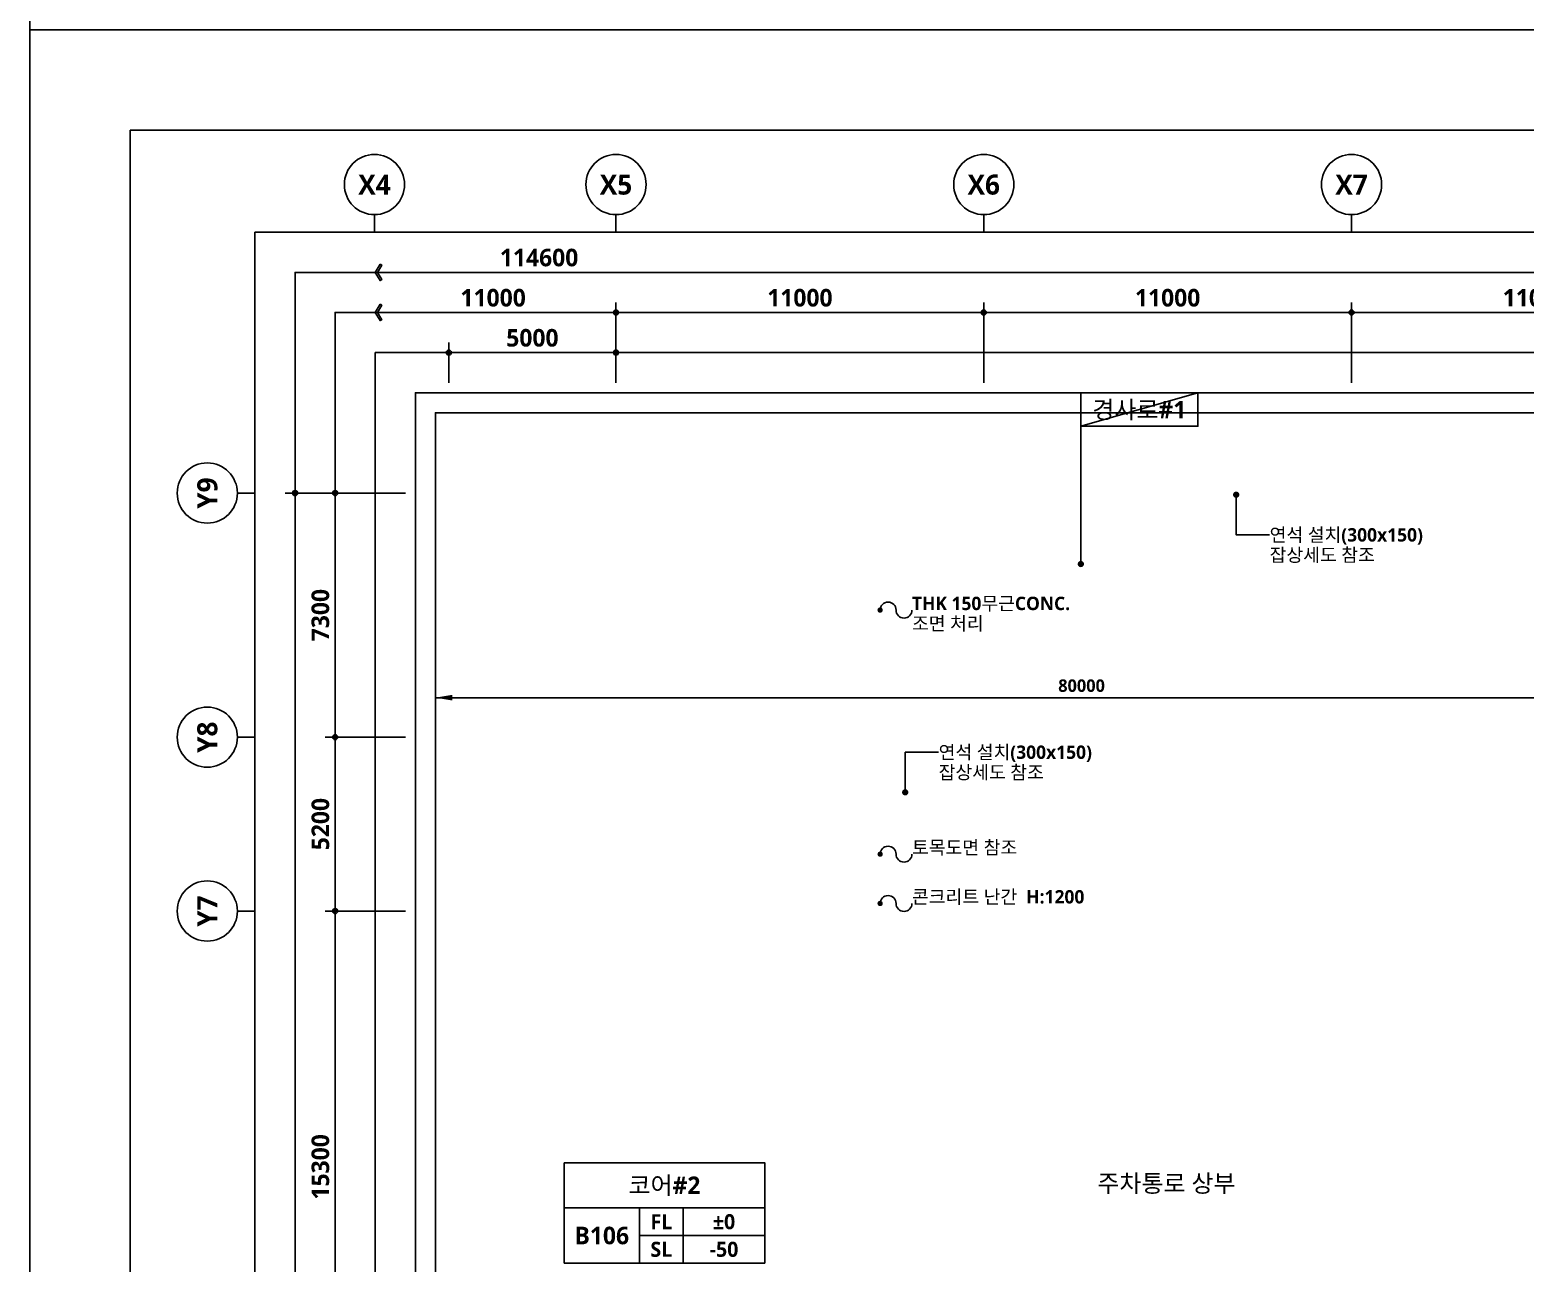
# Model space of a CAD drawing. Header units: millimetres. Extents: x -63924 to 190228206, y 0 to 456875599.
# Drawn here: x 89100 to 133821, y 215123 to 252000 of the extents above; entities that cross this region are included whole.
import ezdxf
from ezdxf.enums import TextEntityAlignment as Align

# ---------------------------------------------------------------- set-up
doc = ezdxf.new("R2010")
doc.units = ezdxf.units.MM
doc.header["$LTSCALE"] = 150
doc.header["$MEASUREMENT"] = 0
doc.header["$PDSIZE"] = -10
doc.layers.get('0').update_dxf_attribs({"linetype": 'CONTINUOUS'})
doc.layers.get('Defpoints').update_dxf_attribs({"color": 153, "linetype": 'CONTINUOUS'})
for name, color, linetype in [('A-ANNO-DIM', 4, 'CONTINUOUS'), ('A-ANNO-GRA1', 7, 'CONTINUOUS'), ('A-ANNO-LEAD', 4, 'CONTINUOUS'), ('A-ANNO-TEXT1', 7, 'CONTINUOUS'), ('A-ANNO-TEXT2', 3, 'CONTINUOUS'), ('A-ST-AXIS-BUB', 7, 'CONTINUOUS'), ('A-ST-AXIS-DIM', 7, 'CONTINUOUS')]:
    doc.layers.add(name, color=color, linetype=linetype)
for name, color, linetype, plot in [('Defpoint', 161, 'CONTINUOUS', False), ('G(그리드1)', 185, 'CONTINUOUS', False), ('G(그리드2)', 235, 'CONTINUOUS', False)]:
    doc.layers.add(name, color=color, linetype=linetype, plot=plot)
doc.styles.add('2020음성 1차', font='')
doc.styles.add('SH_나눔', font='')
doc.styles.add('SH_대대리576', font='')
doc.styles.add('SH_진천_나눔', font='')
doc.styles.get('2020음성 1차').set_extended_font_data('NanumGothic', bold=True)
doc.styles.get('SH_나눔').set_extended_font_data('NanumGothic', bold=True)
doc.styles.get('SH_대대리576').set_extended_font_data('NanumGothic', bold=True)
doc.styles.get('SH_진천_나눔').set_extended_font_data('NanumGothic', bold=True)
doc.dimstyles.new('SHP 300', dxfattribs={"dimscale": 150, "dimtxt": 3.5, "dimasz": 1, "dimexe": 2, "dimexo": 2, "dimgap": 1, "dimtad": 1, "dimdec": 0, "dimzin": 0, "dimdsep": 46, "dimtxsty": 'SH_대대리576', "dimblk": 'DIMDOT', "dimcen": 0.09, "dimclrt": 3, "dimadec": 0, "dimazin": 1, "dimtfac": 1, "dimtdec": 0, "dimtix": 1, "dimtmove": 2, "dimatfit": 0, "dimldrblk": 'DIMDOT', "dimfxl": 1, "dimtolj": 1, "dimtzin": 0, "dimarcsym": 0})

# ---------------------------------------------------------------- blocks, each defined once
blk = doc.blocks.new('A-ST-AXIS-BUB-1')
at = {"layer": 'A-ST-AXIS-BUB'}
blk.add_line((0, 350), (0, 0), dxfattribs=at)
blk.add_circle((0, 950), 600, dxfattribs=at)
blk = doc.blocks.new('DIMDOT')
at = {"color": 0}
blk.add_line((-2, 0), (2, 0), dxfattribs=at)
for radius in [0.5, 0.25]:
    blk.add_circle((0, 0), radius, dxfattribs=at)
blk = doc.blocks.new('*D565')
at = {"layer": 'A-ST-AXIS-DIM', "color": 0, "lineweight": -2, "transparency": 16777216}
for p, q in [((106630, 241450), (106630, 243850)), ((117630, 241450), (117630, 243850)), ((117480, 243550), (106780, 243550))]:
    blk.add_line(p, q, dxfattribs=at)
at = {"layer": 'Defpoints', "color": 0, "transparency": 16777216}
for p in [(106630, 243550), (106630, 241150), (117630, 241150)]:
    blk.add_point(p, dxfattribs=at)
at = {"layer": 'A-ST-AXIS-DIM', "color": 0, "linetype": 'ByBlock', "lineweight": -2, "transparency": 16777216, "xscale": 150, "yscale": 150, "zscale": 150, "rotation": 180}
blk.add_blockref('DIMDOT', (106630, 243550), dxfattribs=at)
at = {"layer": 'A-ST-AXIS-DIM', "color": 0, "linetype": 'ByBlock', "lineweight": -2, "transparency": 16777216, "xscale": 150, "yscale": 150, "zscale": 150}
blk.add_blockref('DIMDOT', (117630, 243550), dxfattribs=at)
at = {"layer": 'A-ST-AXIS-DIM', "color": 3, "transparency": 16777216, "insert": (112130, 243988), "char_height": 525, "attachment_point": 5, "style": 'SH_대대리576'}
blk.add_mtext('\\A1;11000', dxfattribs=at)
blk = doc.blocks.new('*D566')
at = {"layer": 'A-ST-AXIS-DIM', "color": 0, "lineweight": -2, "transparency": 16777216}
for p, q in [((117630, 241450), (117630, 243850)), ((128630, 241450), (128630, 243850)), ((128480, 243550), (117780, 243550))]:
    blk.add_line(p, q, dxfattribs=at)
at = {"layer": 'Defpoints', "color": 0, "transparency": 16777216}
for p in [(117630, 243550), (117630, 241150), (128630, 241150)]:
    blk.add_point(p, dxfattribs=at)
at = {"layer": 'A-ST-AXIS-DIM', "color": 0, "linetype": 'ByBlock', "lineweight": -2, "transparency": 16777216, "xscale": 150, "yscale": 150, "zscale": 150, "rotation": 180}
blk.add_blockref('DIMDOT', (117630, 243550), dxfattribs=at)
at = {"layer": 'A-ST-AXIS-DIM', "color": 0, "linetype": 'ByBlock', "lineweight": -2, "transparency": 16777216, "xscale": 150, "yscale": 150, "zscale": 150}
blk.add_blockref('DIMDOT', (128630, 243550), dxfattribs=at)
at = {"layer": 'A-ST-AXIS-DIM', "color": 3, "transparency": 16777216, "insert": (123130, 243988), "char_height": 525, "attachment_point": 5, "style": 'SH_대대리576'}
blk.add_mtext('\\A1;11000', dxfattribs=at)
blk = doc.blocks.new('*D567')
at = {"layer": 'A-ST-AXIS-DIM', "color": 0, "lineweight": -2, "transparency": 16777216}
for p, q in [((128630, 241450), (128630, 243850)), ((139630, 241450), (139630, 243850)), ((139480, 243550), (128780, 243550))]:
    blk.add_line(p, q, dxfattribs=at)
at = {"layer": 'Defpoints', "color": 0, "transparency": 16777216}
for p in [(128630, 243550), (128630, 241150), (139630, 241150)]:
    blk.add_point(p, dxfattribs=at)
at = {"layer": 'A-ST-AXIS-DIM', "color": 0, "linetype": 'ByBlock', "lineweight": -2, "transparency": 16777216, "xscale": 150, "yscale": 150, "zscale": 150, "rotation": 180}
blk.add_blockref('DIMDOT', (128630, 243550), dxfattribs=at)
at = {"layer": 'A-ST-AXIS-DIM', "color": 0, "linetype": 'ByBlock', "lineweight": -2, "transparency": 16777216, "xscale": 150, "yscale": 150, "zscale": 150}
blk.add_blockref('DIMDOT', (139630, 243550), dxfattribs=at)
at = {"layer": 'A-ST-AXIS-DIM', "color": 3, "transparency": 16777216, "insert": (134130, 243988), "char_height": 525, "attachment_point": 5, "style": 'SH_대대리576'}
blk.add_mtext('\\A1;11000', dxfattribs=at)
blk = doc.blocks.new('*D575')
at = {"layer": 'A-ST-AXIS-DIM', "color": 0, "lineweight": -2, "transparency": 16777216}
for p, q in [((100330, 225650), (97930, 225650)), ((98230, 210500), (98230, 225500)), ((100330, 210350), (97930, 210350))]:
    blk.add_line(p, q, dxfattribs=at)
at = {"layer": 'Defpoints', "color": 0, "transparency": 16777216}
for p in [(98230, 225650), (100630, 225650), (100630, 210350)]:
    blk.add_point(p, dxfattribs=at)
at = {"layer": 'A-ST-AXIS-DIM', "color": 0, "linetype": 'ByBlock', "lineweight": -2, "transparency": 16777216, "xscale": 150, "yscale": 150, "zscale": 150}
for p, rotation in [((98230, 225650), 90), ((98230, 210350), 270)]:
    blk.add_blockref('DIMDOT', p, dxfattribs=dict(at, rotation=rotation))
at = {"layer": 'A-ST-AXIS-DIM', "color": 3, "transparency": 16777216, "insert": (97790, 218000), "char_height": 525, "attachment_point": 5, "rotation": 90, "style": 'SH_대대리576'}
blk.add_mtext('\\A1;15300', dxfattribs=at)
blk = doc.blocks.new('*D576')
at = {"layer": 'A-ST-AXIS-DIM', "color": 0, "lineweight": -2, "transparency": 16777216}
for p, q in [((100330, 238150), (97930, 238150)), ((98230, 238000), (98230, 231000)), ((100330, 230850), (97930, 230850))]:
    blk.add_line(p, q, dxfattribs=at)
at = {"layer": 'Defpoints', "color": 0, "transparency": 16777216}
for p in [(100630, 238150), (98230, 230850), (100630, 230850)]:
    blk.add_point(p, dxfattribs=at)
at = {"layer": 'A-ST-AXIS-DIM', "color": 0, "linetype": 'ByBlock', "lineweight": -2, "transparency": 16777216, "xscale": 150, "yscale": 150, "zscale": 150}
for p, rotation in [((98230, 238150), 90), ((98230, 230850), 270)]:
    blk.add_blockref('DIMDOT', p, dxfattribs=dict(at, rotation=rotation))
at = {"layer": 'A-ST-AXIS-DIM', "color": 3, "transparency": 16777216, "insert": (97790, 234500), "char_height": 525, "attachment_point": 5, "rotation": 90, "style": 'SH_대대리576'}
blk.add_mtext('\\A1;7300', dxfattribs=at)
blk = doc.blocks.new('*D577')
at = {"layer": 'A-ST-AXIS-DIM', "color": 0, "lineweight": -2, "transparency": 16777216}
for p, q in [((100330, 238150), (96730, 238150)), ((97030, 238000), (97030, 153500)), ((100330, 153350), (96730, 153350))]:
    blk.add_line(p, q, dxfattribs=at)
at = {"layer": 'Defpoints', "color": 0, "transparency": 16777216}
for p in [(100630, 238150), (97030, 153350), (100630, 153350)]:
    blk.add_point(p, dxfattribs=at)
at = {"layer": 'A-ST-AXIS-DIM', "color": 0, "linetype": 'ByBlock', "lineweight": -2, "transparency": 16777216, "xscale": 150, "yscale": 150, "zscale": 150}
for p, rotation in [((97030, 238150), 90), ((97030, 153350), 270)]:
    blk.add_blockref('DIMDOT', p, dxfattribs=dict(at, rotation=rotation))
at = {"layer": 'A-ST-AXIS-DIM', "color": 3, "transparency": 16777216, "insert": (96590, 195750), "char_height": 525, "attachment_point": 5, "rotation": 90, "style": 'SH_대대리576'}
blk.add_mtext('\\A1;84800', dxfattribs=at)
blk = doc.blocks.new('*D659')
at = {"layer": 'A-ST-AXIS-DIM', "color": 0, "lineweight": -2, "transparency": 16777216}
for p, q in [((101630, 241450), (101630, 242650)), ((106630, 241450), (106630, 242650)), ((101780, 242350), (106480, 242350))]:
    blk.add_line(p, q, dxfattribs=at)
at = {"layer": 'Defpoints', "color": 0, "transparency": 16777216}
for p in [(106630, 242350), (101630, 241150), (106630, 241150)]:
    blk.add_point(p, dxfattribs=at)
at = {"layer": 'A-ST-AXIS-DIM', "color": 0, "linetype": 'ByBlock', "lineweight": -2, "transparency": 16777216, "xscale": 150, "yscale": 150, "zscale": 150, "rotation": 180}
blk.add_blockref('DIMDOT', (101630, 242350), dxfattribs=at)
at = {"layer": 'A-ST-AXIS-DIM', "color": 0, "linetype": 'ByBlock', "lineweight": -2, "transparency": 16777216, "xscale": 150, "yscale": 150, "zscale": 150}
blk.add_blockref('DIMDOT', (106630, 242350), dxfattribs=at)
at = {"layer": 'A-ST-AXIS-DIM', "color": 3, "transparency": 16777216, "insert": (104130, 242789), "char_height": 525, "attachment_point": 5, "style": 'SH_대대리576'}
blk.add_mtext('\\A1;5000', dxfattribs=at)
blk = doc.blocks.new('*D677')
at = {"layer": 'A-ST-AXIS-DIM', "color": 0, "lineweight": -2, "transparency": 16777216}
for p, q in [((100330, 230850), (97930, 230850)), ((98230, 225800), (98230, 230700)), ((100330, 225650), (97930, 225650))]:
    blk.add_line(p, q, dxfattribs=at)
at = {"layer": 'Defpoints', "color": 0, "transparency": 16777216}
for p in [(98230, 230850), (100630, 230850), (100630, 225650)]:
    blk.add_point(p, dxfattribs=at)
at = {"layer": 'A-ST-AXIS-DIM', "color": 0, "linetype": 'ByBlock', "lineweight": -2, "transparency": 16777216, "xscale": 150, "yscale": 150, "zscale": 150}
for p, rotation in [((98230, 230850), 90), ((98230, 225650), 270)]:
    blk.add_blockref('DIMDOT', p, dxfattribs=dict(at, rotation=rotation))
at = {"layer": 'A-ST-AXIS-DIM', "color": 3, "transparency": 16777216, "insert": (97791, 228250), "char_height": 525, "attachment_point": 5, "rotation": 90, "style": 'SH_대대리576'}
blk.add_mtext('\\A1;5200', dxfattribs=at)
blk = doc.blocks.new('G$C9D92D8A7')
at = {"layer": 'A-ANNO-GRA1'}
for p, q in [((0, 11), (40, 11)), ((15, 11), (15, 0)), ((23.75, 11), (23.75, 0)), ((15, 5.5), (40, 5.5))]:
    blk.add_line(p, q, dxfattribs=at)
blk.add_lwpolyline([(0, 20), (0, 0), (40, 0), (40, 20)], close=True, dxfattribs=at)
at = {"style": '2020음성 1차'}
for tag, height, p in [('실명', 3.5, (20, 15.5)), ('마감레벨', 3, (31.875, 8.25)), ('실번호', 3.5, (7.5, 5.5)), ('구조레벨', 3, (31.875, 2.75))]:
    blk.add_attdef(tag, text='', height=height, dxfattribs=at).set_placement(p, align=Align.MIDDLE_CENTER)
at = {"layer": 'A-ANNO-TEXT1', "style": 'SH_나눔'}
for s, p in [('FL', (19.375, 8.25)), ('SL', (19.375, 2.75))]:
    blk.add_text(s, height=3, dxfattribs=at).set_placement(p, align=Align.MIDDLE)

msp = doc.modelspace()

# ---------------------------------------------------------------- linework, layer by layer
msp.add_lwpolyline([(120533.8, 236027.2), (120533.8, 240150)])
at = {"const_width": 93.8}
msp.add_lwpolyline([(120533.8, 235980.4, 1), (120533.8, 236074.1, 1)], format="xyb", close=True, dxfattribs=at)
at = {"layer": 'A-ANNO-DIM'}
msp.add_line((101230, 232031.2), (139880, 232031.2), dxfattribs=at)
at = {"layer": 'A-ANNO-GRA1'}
msp.add_lwpolyline([(120533.8, 240150), (124033.8, 240150), (124033.8, 241150), (120533.8, 241150)], close=True, dxfattribs=at)
at = {"layer": 'A-ANNO-LEAD'}
for points, const_width in [([(125180, 238146.9, -1), (125180, 238053.1, -1)], 93.8), ([(114490.3, 234650, 1), (114569.7, 234650, 1)], 79.4), ([(115280, 229153.1, 1), (115280, 229246.9, 1)], 93.8), ([(114490.5, 227351.3, 1), (114569.9, 227351.3, 1)], 79.4), ([(114490.5, 225877, 1), (114569.9, 225877, 1)], 79.4)]:
    msp.add_lwpolyline(points, format="xyb", close=True, dxfattribs=dict(at, const_width=const_width))
for points in [[(125180, 238100), (125180, 236900), (126180, 236900)], [(115280, 229200), (115280, 230400), (116280, 230400)]]:
    msp.add_lwpolyline(points, dxfattribs=at)
for points, format in [([(114530, 234650, -1), (115006.2, 234650, 0.4142136), (115244.3, 234411.9, 0.4142136), (115482.4, 234650, 0.4142136)], "xyb"), ([(101230, 232031.2, 0, 166.7, 0), (101730, 232031.2, 0, 0, 0)], "xyseb"), ([(114530.2, 227351.3, -1), (115006.4, 227351.3, 0.4142136), (115244.5, 227113.2, 0.4142136), (115482.6, 227351.3, 0.4142136)], "xyb"), ([(114530.2, 225877, -1), (115006.4, 225877, 0.4142136), (115244.5, 225638.9, 0.4142136), (115482.6, 225877, 0.4142136)], "xyb")]:
    msp.add_lwpolyline(points, format=format, dxfattribs=at)
at = {"layer": 'A-ST-AXIS-DIM'}
for p, q in [((161480, 244750), (99430, 244750)), ((106630, 241450), (106630, 243850)), ((106480, 243550), (99430, 243550))]:
    msp.add_line(p, q, dxfattribs=at)
at = {"layer": 'A-ST-AXIS-DIM', "linetype": 'Continuous'}
for points in [[(99573.4, 244994.6), (99622.3, 244965.9), (99495.7, 244750), (99622.4, 244534), (99573.4, 244505.4), (99430, 244750)], [(99573.4, 243794.6), (99622.3, 243765.9), (99495.7, 243550), (99622.4, 243334), (99573.4, 243305.4), (99430, 243550)]]:
    msp.add_lwpolyline(points, close=True, dxfattribs=at)
at = {"layer": 'Defpoint'}
msp.add_line((124033.8, 241150), (120533.8, 240150), dxfattribs=at)
for points in [[(89100, 252000), (178200, 252000), (178200, 378000), (89100, 378000)], [(89100, 126000), (178200, 126000), (178200, 252000), (89100, 252000)], [(92100, 249000), (175200, 249000), (175200, 142500), (92100, 142500)]]:
    msp.add_lwpolyline(points, close=True, dxfattribs=at)
at = {"layer": 'G(그리드1)'}
for points in [[(174030, 144550), (95830, 144550), (95830, 245950), (174030, 245950)], [(174030, 144550), (95830, 144550), (95830, 245950), (174030, 245950)], [(172830, 146750), (97030, 146750), (97030, 244750), (172830, 244750)], [(171630, 147950), (98230, 147950), (98230, 243550), (171630, 243550)], [(170430, 149150), (99430, 149150), (99430, 242350), (170430, 242350)], [(169230, 150350), (100630, 150350), (100630, 241150), (169230, 241150)]]:
    msp.add_lwpolyline(points, close=True, dxfattribs=at)
at = {"layer": 'G(그리드2)'}
msp.add_lwpolyline([(168630, 150950), (101230, 150950), (101230, 240550), (168630, 240550)], close=True, dxfattribs=at)
msp.add_lwpolyline([(168630, 150950), (101230, 150950), (101230, 240550), (168630, 240550)], close=True, dxfattribs=at)

# ---------------------------------------------------------------- block references
at = {"layer": 'A-ANNO-TEXT1', "xscale": 1.5, "yscale": 1.5, "zscale": 1.5}
for p in [(99405, 245950), (106630, 245950), (117630, 245950), (128630, 245950)]:
    msp.add_blockref('A-ST-AXIS-BUB-1', p, dxfattribs=at)
at = {"layer": 'A-ANNO-TEXT1'}
ref = msp.add_blockref('G$C9D92D8A7', (105080, 215122.8), dxfattribs=dict(at, xscale=150, yscale=150, zscale=150))
ref.add_attrib('실명', '코어#2', dxfattribs={"layer": 'A-ANNO-TEXT2', "height": 525, "style": '2020음성 1차'}).set_placement((108080, 217447.8, 309000), align=Align.MIDDLE_CENTER)
ref.add_attrib('실번호', 'B106', dxfattribs={"layer": 'A-ANNO-TEXT2', "height": 525, "style": '2020음성 1차'}).set_placement((106205, 215947.8, 309000), align=Align.MIDDLE_CENTER)
ref.add_attrib('마감레벨', '%%P0', dxfattribs={"height": 450, "style": '2020음성 1차'}).set_placement((109861.2, 216360.3, 309000), align=Align.MIDDLE_CENTER)
ref.add_attrib('구조레벨', '-50', dxfattribs={"height": 450, "style": '2020음성 1차'}).set_placement((109861.2, 215535.3, 309000), align=Align.MIDDLE_CENTER)
at = {"layer": 'A-ST-AXIS-BUB', "xscale": 1.5, "yscale": 1.5, "zscale": 1.5, "rotation": 90}
for p in [(95830, 238150), (95830, 230850), (95830, 225650)]:
    msp.add_blockref('A-ST-AXIS-BUB-1', p, dxfattribs=at)
at = {"layer": 'A-ST-AXIS-DIM', "xscale": 150, "yscale": 150, "zscale": 150}
msp.add_blockref('DIMDOT', (106630, 243550), dxfattribs=at)

# ---------------------------------------------------------------- texts
at = {"layer": 'A-ANNO-DIM', "color": 3, "insert": (120555, 232388.2), "char_height": 375, "attachment_point": 5, "style": 'SH_대대리576'}
msp.add_mtext('\\A1;80000', dxfattribs=at)
at = {"layer": 'A-ANNO-TEXT1', "style": 'SH_대대리576'}
for s, p in [('X4', (99405, 247375)), ('X5', (106630, 247375)), ('X6', (117630, 247375)), ('X7', (128630, 247375))]:
    msp.add_text(s, height=600, dxfattribs=at).set_placement(p, align=Align.MIDDLE_CENTER)
for s, p in [('Y9', (94405, 238150)), ('Y8', (94405, 230850)), ('Y7', (94405, 225650))]:
    msp.add_text(s, height=600, rotation=90, dxfattribs=at).set_placement(p, align=Align.MIDDLE_CENTER)
at = {"layer": 'A-ANNO-TEXT1', "style": '2020음성 1차'}
for s, p in [('연석 설치(300x150)', (126180, 236900)), ('잡상세도 참조', (126180, 236300)), ('조면 처리', (115482.4, 234250)), ('연석 설치(300x150)', (116280, 230400)), ('잡상세도 참조', (116280, 229800))]:
    msp.add_text(s, height=400, dxfattribs=at).set_placement(p, align=Align.MIDDLE_LEFT)
for s, p in [('THK 150무근CONC.', (115482.4, 234650)), ('토목도면 참조', (115482.6, 227351.3)), ('콘크리트 난간  H:1200', (115482.6, 225877))]:
    msp.add_text(s, height=400, dxfattribs=at).set_placement(p)
at = {"layer": 'A-ANNO-TEXT2', "style": 'SH_진천_나눔'}
for s, p in [('경사로#1', (122283.8, 240650)), ('주차통로 상부', (123094, 217513.7))]:
    msp.add_text(s, height=525, dxfattribs=at).set_placement(p, align=Align.MIDDLE)
at = {"layer": 'A-ST-AXIS-DIM', "color": 3, "char_height": 525, "attachment_point": 5, "style": 'SH_대대리576'}
for s, insert in [('\\A1;114600', (104330, 245189.7)), ('\\A1;11000', (102955, 243987.9))]:
    msp.add_mtext(s, dxfattribs=dict(at, insert=insert))

# ---------------------------------------------------------------- dimensions: what is measured, and where the dimension line sits
at = {"layer": 'A-ST-AXIS-DIM'}
for base, p1, p2, picture, middle in [((106630, 243550), (117630, 241150), (106630, 241150), '*D565', (112130, 243987.9)), ((117630, 243550), (128630, 241150), (117630, 241150), '*D566', (123130, 243987.9)), ((128630, 243550), (139630, 241150), (128630, 241150), '*D567', (134130, 243987.9))]:
    dim = msp.add_linear_dim(base=base, p1=p1, p2=p2, dimstyle='SHP 300', override={"dimtxsty": 'SH_대대리576', "dimldrblk": 'DIMDOT'}, dxfattribs=at)
    dim.commit()
    dim.dimension.update_dxf_attribs({"geometry": picture, "text_midpoint": middle})
for base, p1, p2, angle, picture, middle in [((106630, 242350), (101630, 241150), (106630, 241150), 180, '*D659', (104130, 242788.6)), ((97030, 153350), (100630, 238150), (100630, 153350), 90, '*D577', (96590.3, 195750)), ((98230, 230850), (100630, 238150), (100630, 230850), 90, '*D576', (97790.3, 234500)), ((98230, 230850), (100630, 225650), (100630, 230850), 270, '*D677', (97790.7, 228250)), ((98230, 225650), (100630, 210350), (100630, 225650), 270, '*D575', (97790.3, 218000))]:
    dim = msp.add_linear_dim(base=base, p1=p1, p2=p2, angle=angle, dimstyle='SHP 300', override={"dimtxsty": 'SH_대대리576', "dimldrblk": 'DIMDOT'}, dxfattribs=at)
    dim.commit()
    dim.dimension.update_dxf_attribs({"geometry": picture, "text_midpoint": middle})

doc.saveas('drawing.dxf')
